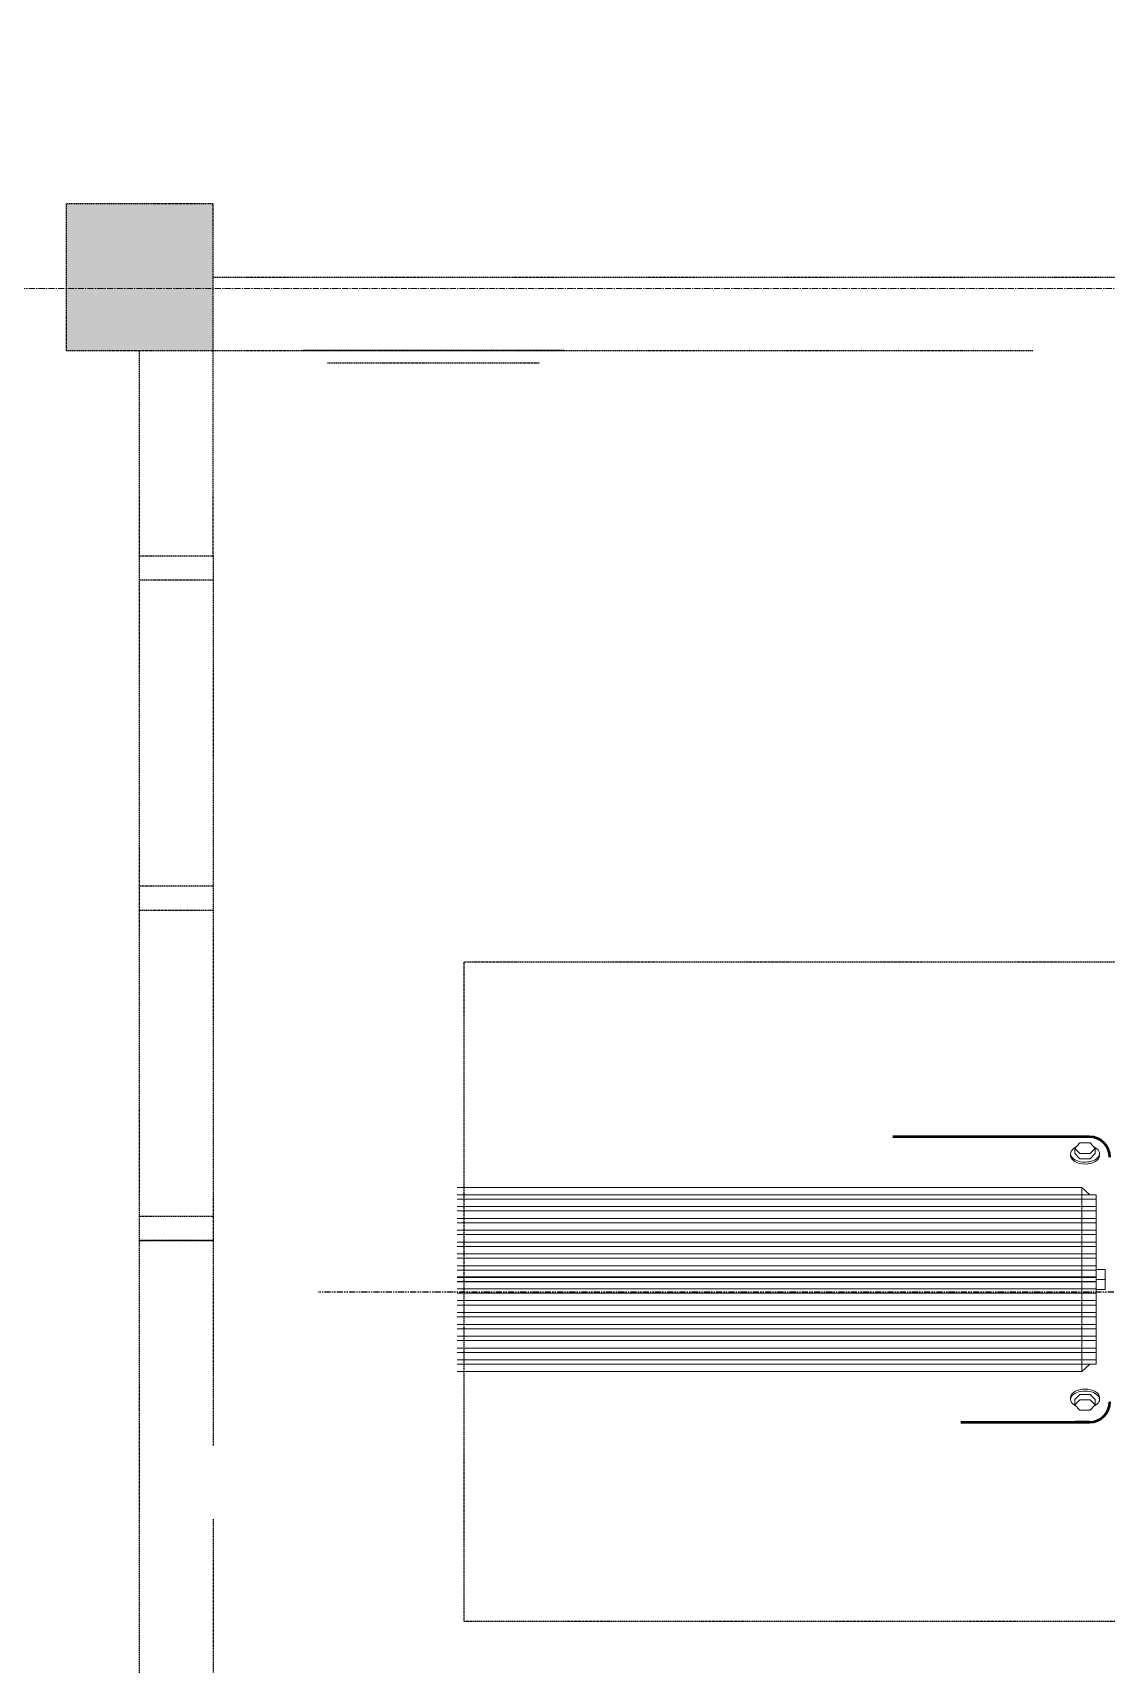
# Model space of a CAD drawing. Header units: inches. Extents: x 86328 to 235202, y 68629 to 184293.
# Drawn here: x 141907 to 144101, y 130630 to 133965 of the extents above; entities that cross this region are included whole.
import ezdxf

# ---------------------------------------------------------------- set-up
doc = ezdxf.new("R2010")
doc.units = ezdxf.units.IN
doc.header["$MEASUREMENT"] = 0
for name, pattern in [('CENTER', [2, 1.25, -0.25, 0.25, -0.25]), ('HIDDEN', [0.375, 0.25, -0.125]), ('PHANTOM2', [1.25, 0.625, -0.125, 0.125, -0.125, 0.125, -0.125])]:
    doc.linetypes.add(name, pattern=pattern)
doc.layers.add('.5', color=8, linetype='Continuous', lineweight=0)
doc.layers.add('DIM', color=251, linetype='Continuous', lineweight=0)
doc.layers.add('M-HVAC-EQPM-NEW', color=5, linetype='Continuous')

# ---------------------------------------------------------------- blocks, each defined once
blk = doc.blocks.new('BPS')
at = {"layer": 'DIM', "color": 5, "linetype": 'HIDDEN', "lineweight": 25, "ltscale": 10}
for p, q in [((159229.5, 209140.3), (156229.5, 209140.3)), ((156229.5, 209140.3), (156229.5, 207792.8)), ((156229.5, 207792.8), (159229.5, 207792.8))]:
    blk.add_line(p, q, dxfattribs=at)
at = {"layer": 'DIM', "color": 5, "lineweight": 50}
for p, q in [((157479, 208783.4), (157105.8, 208783.4)), ((157507.2, 208783.4), (157478.1, 208783.4)), ((157244.7, 208199.8), (157507.2, 208199.8)), ((157507.2, 208199.8), (157478.1, 208199.8))]:
    blk.add_line(p, q, dxfattribs=at)
at = {"layer": 'DIM', "color": 5, "linetype": 'Continuous'}
for p, q in [((157477.5, 208759.4), (157487.9, 208770.8)), ((157487.9, 208770.8), (157508.6, 208770.8)), ((157508.6, 208770.8), (157519, 208759.4)), ((157468.8, 208744.9), (157468.8, 208748.8)), ((157487.9, 208749), (157477.5, 208759.4)), ((157477.5, 208748.8), (157477.5, 208759.4)), ((157487.9, 208738.4), (157477.5, 208748.8)), ((157477.5, 208748.8), (157477.5, 208748.8)), ((157508.6, 208749), (157487.9, 208749)), ((157508.6, 208738.4), (157487.9, 208738.4)), ((157519, 208759.4), (157508.6, 208749)), ((157519, 208748.8), (157508.6, 208738.4)), ((157519, 208748.8), (157519, 208759.4)), ((157519, 208748.8), (157519, 208748.8)), ((157527.8, 208744.9), (157527.8, 208748.8)), ((157492, 208728), (157492, 208728)), ((157492, 208679.6), (156215.7, 208679.6)), ((157492, 208492.2), (157492, 208679.6)), ((157492, 208679.6), (157508.3, 208664.7)), ((157520.8, 208664.7), (156215.7, 208664.7)), ((157520.8, 208655.8), (156215.7, 208655.8)), ((157520.8, 208640.5), (156215.7, 208640.5)), ((157520.8, 208491.6), (157520.8, 208664.7)), ((157520.8, 208631.6), (156215.7, 208631.6)), ((157520.8, 208616.3), (156215.7, 208616.3)), ((157520.8, 208607.4), (156215.7, 208607.4)), ((157520.8, 208592.1), (156215.7, 208592.1)), ((157520.8, 208583.2), (156215.7, 208583.2)), ((157520.8, 208567.9), (156215.7, 208567.9)), ((157520.8, 208559), (156215.7, 208559)), ((157520.8, 208543.8), (156215.7, 208543.8)), ((157520.8, 208534.9), (156215.7, 208534.9)), ((157520.8, 208519.6), (156215.7, 208519.6)), ((157520.8, 208510.7), (156215.7, 208510.7)), ((157539.3, 208511.8), (157520.8, 208511.8)), ((157520.8, 208511.8), (157520.8, 208491.6)), ((157539.3, 208511.8), (157520.8, 208511.8)), ((157520.8, 208511.8), (157520.8, 208491.6)), ((157539.3, 208491.6), (157539.3, 208511.8)), ((157539.3, 208491.6), (157539.3, 208511.8)), ((157520.8, 208496.7), (156215.7, 208496.7)), ((157520.8, 208495.4), (156215.7, 208495.4)), ((157520.8, 208487.8), (156215.7, 208487.8)), ((157520.8, 208486.5), (156215.7, 208486.5)), ((157520.8, 208472.5), (156215.7, 208472.5)), ((157492, 208491), (157492, 208303.5)), ((157520.8, 208491.6), (157539.3, 208491.6)), ((157520.8, 208491.6), (157539.3, 208491.6)), ((157520.8, 208471.3), (157520.8, 208491.6)), ((157520.8, 208491.6), (157520.8, 208318.5)), ((157520.8, 208491.6), (157539.3, 208491.6)), ((157520.8, 208471.3), (157520.8, 208491.6)), ((157520.8, 208491.6), (157539.3, 208491.6)), ((157539.3, 208471.3), (157520.8, 208471.3)), ((157539.3, 208471.3), (157520.8, 208471.3)), ((157539.3, 208491.6), (157539.3, 208471.3)), ((157539.3, 208491.6), (157539.3, 208471.3)), ((157520.8, 208463.6), (156215.7, 208463.6)), ((157520.8, 208448.3), (156215.7, 208448.3)), ((157520.8, 208439.4), (156215.7, 208439.4)), ((157520.8, 208424.1), (156215.7, 208424.1)), ((157520.8, 208415.2), (156215.7, 208415.2)), ((157520.8, 208399.9), (156215.7, 208399.9)), ((157520.8, 208391), (156215.7, 208391)), ((157520.8, 208375.7), (156215.7, 208375.7)), ((157520.8, 208366.8), (156215.7, 208366.8)), ((157520.8, 208351.5), (156215.7, 208351.5)), ((157520.8, 208342.6), (156215.7, 208342.6)), ((157520.8, 208327.4), (156215.7, 208327.4)), ((157520.8, 208318.5), (156215.7, 208318.5)), ((157492, 208303.5), (156215.7, 208303.5)), ((157492, 208303.5), (157508.3, 208318.5)), ((157468.8, 208250.1), (157468.8, 208246.2)), ((157487.9, 208256.6), (157477.5, 208246.2)), ((157477.5, 208246.2), (157477.5, 208246.2)), ((157477.5, 208246.2), (157477.5, 208235.5)), ((157487.9, 208245.9), (157477.5, 208235.5)), ((157508.6, 208256.6), (157487.9, 208256.6)), ((157508.6, 208245.9), (157487.9, 208245.9)), ((157519, 208246.2), (157508.6, 208256.6)), ((157519, 208235.5), (157508.6, 208245.9)), ((157519, 208246.2), (157519, 208246.2)), ((157519, 208246.2), (157519, 208235.5)), ((157527.8, 208250.1), (157527.8, 208246.2)), ((157477.5, 208235.5), (157487.9, 208224.2)), ((157487.9, 208224.2), (157508.6, 208224.2)), ((157508.6, 208224.2), (157519, 208235.5))]:
    blk.add_line(p, q, dxfattribs=at)
at = {"layer": 'DIM', "color": 5, "lineweight": 50}
for centre, start, end in [((157507.2, 208741.5), 0, 90), ((157507.2, 208241.7), 270, 0)]:
    blk.add_arc(centre, 41.9, start, end, dxfattribs=at)
at = {"layer": 'DIM', "color": 5, "linetype": 'Continuous'}
for centre, start, end in [((157538.4, 208736.9), 359.9696, 359.9696), ((157538.4, 208246.2), 0.0304, 0.0304)]:
    blk.add_arc(centre, 3.25, start, end, dxfattribs=at)
at = {"layer": 'DIM', "color": 5, "linetype": 'Continuous', "extrusion": (0, 0, -1)}
for centre, major_axis, start_param, end_param in [((157498.3, 208748.8), (29.5, 0), -0.915374, 4.051923), ((157498.3, 208744.9), (-29.5, 0), 3.141593, 6.283185)]:
    blk.add_ellipse(centre, major_axis=major_axis, ratio=0.58591, start_param=start_param, end_param=end_param, dxfattribs=at)
at = {"layer": 'DIM', "color": 5, "linetype": 'Continuous'}
for centre, start_param, end_param in [((157498.3, 208246.2), 2.226219, 7.193516), ((157498.3, 208250.1), 3.141593, 6.283185)]:
    blk.add_ellipse(centre, major_axis=(-29.5, 0), ratio=0.58591, start_param=start_param, end_param=end_param, dxfattribs=at)

msp = doc.modelspace()

# ---------------------------------------------------------------- hatches: boundary and pattern name
at = {"layer": 'DIM', "linetype": 'HIDDEN', "lineweight": 25, "ltscale": 10}
h = msp.add_hatch(color=8, dxfattribs=at)
h.paths.add_polyline_path([(142275.9, 133615.4), (141975.9, 133615.4), (141975.9, 133315.4), (142275.9, 133315.4)])
h.paths.add_polyline_path([(146225.9, 133765.4), (145775.9, 133765.4), (145775.9, 133315.4), (146225.9, 133315.4)])
h.paths.add_polyline_path([(142275.9, 129340.4), (141975.9, 129340.4), (141975.9, 129040.4), (142275.9, 129040.4)])
h.paths.add_polyline_path([(150726.3, 133765.4), (150276.3, 133765.4), (150276.3, 133315.4), (150726.3, 133315.4)])
h.paths.add_polyline_path([(155226.3, 133965.4), (154776.3, 133965.4), (154776.3, 133315.4), (155226.3, 133315.4)])
h.paths.add_polyline_path([(145925.9, 129040.4), (145925.9, 129340.4), (145775.9, 129340.4), (145775.9, 129040.4)])

# ---------------------------------------------------------------- linework, layer by layer
at = {"layer": '.5', "color": 8, "linetype": 'CENTER', "ltscale": 10}
msp.add_line((193391.9, 133442.1), (128877.6, 133442.1), dxfattribs=at)
at = {"color": 8, "linetype": 'PHANTOM2', "ltscale": 20}
msp.add_line((175241.1, 131390.5), (142490.5, 131390.5), dxfattribs=at)
at = {"layer": 'DIM', "color": 8, "linetype": 'HIDDEN', "lineweight": 25, "ltscale": 10}
for p, q in [((142275.9, 133615.4), (141975.9, 133615.4)), ((141975.9, 133615.4), (141975.9, 133315.4)), ((142275.9, 133315.4), (142275.9, 133615.4)), ((142275.9, 133465.4), (144238.4, 133465.4)), ((141975.9, 133315.4), (142275.9, 133315.4)), ((142125.9, 132896.2), (142125.9, 133315.4)), ((142275.9, 132896.2), (142275.9, 133315.4)), ((142275.9, 133315.4), (143950.9, 133315.4)), ((142992.6, 133315.4), (142459.2, 133315.4)), ((142941.8, 133290), (142510, 133290)), ((142125.9, 132896.2), (142275.9, 132896.2)), ((142125.9, 131496.2), (142125.9, 132896.2)), ((142125.9, 132896.2), (142275.9, 132896.2)), ((142125.9, 132846.2), (142125.9, 132896.2)), ((142125.9, 132896.2), (142275.9, 132896.2)), ((142275.9, 132896.2), (142275.9, 131496.2)), ((142275.9, 132896.2), (142275.9, 132846.2)), ((142275.9, 132846.2), (142125.9, 132846.2)), ((142125.9, 132171.2), (142125.9, 132221.2)), ((142125.9, 132221.2), (142275.9, 132221.2)), ((142275.9, 132221.2), (142275.9, 132171.2)), ((142275.9, 132171.2), (142125.9, 132171.2)), ((142125.9, 131496.2), (142125.9, 131546.2)), ((142125.9, 131546.2), (142275.9, 131546.2)), ((142275.9, 131546.2), (142275.9, 131496.2)), ((142125.9, 131151.9), (142125.9, 131496.2)), ((142125.9, 131496.2), (142275.9, 131496.2)), ((142275.9, 131496.2), (142125.9, 131496.2)), ((142275.9, 131496.2), (142125.9, 131496.2)), ((142275.9, 131496.2), (142275.9, 131076.9)), ((142125.9, 130458.2), (142125.9, 131151.9)), ((142275.9, 130926.9), (142275.9, 130458.2))]:
    msp.add_line(p, q, dxfattribs=at)

# ---------------------------------------------------------------- block references
at = {"layer": 'M-HVAC-EQPM-NEW', "color": 8}
msp.add_blockref('BPS', (-13441, -77074.9), dxfattribs=at)

doc.saveas('drawing.dxf')
